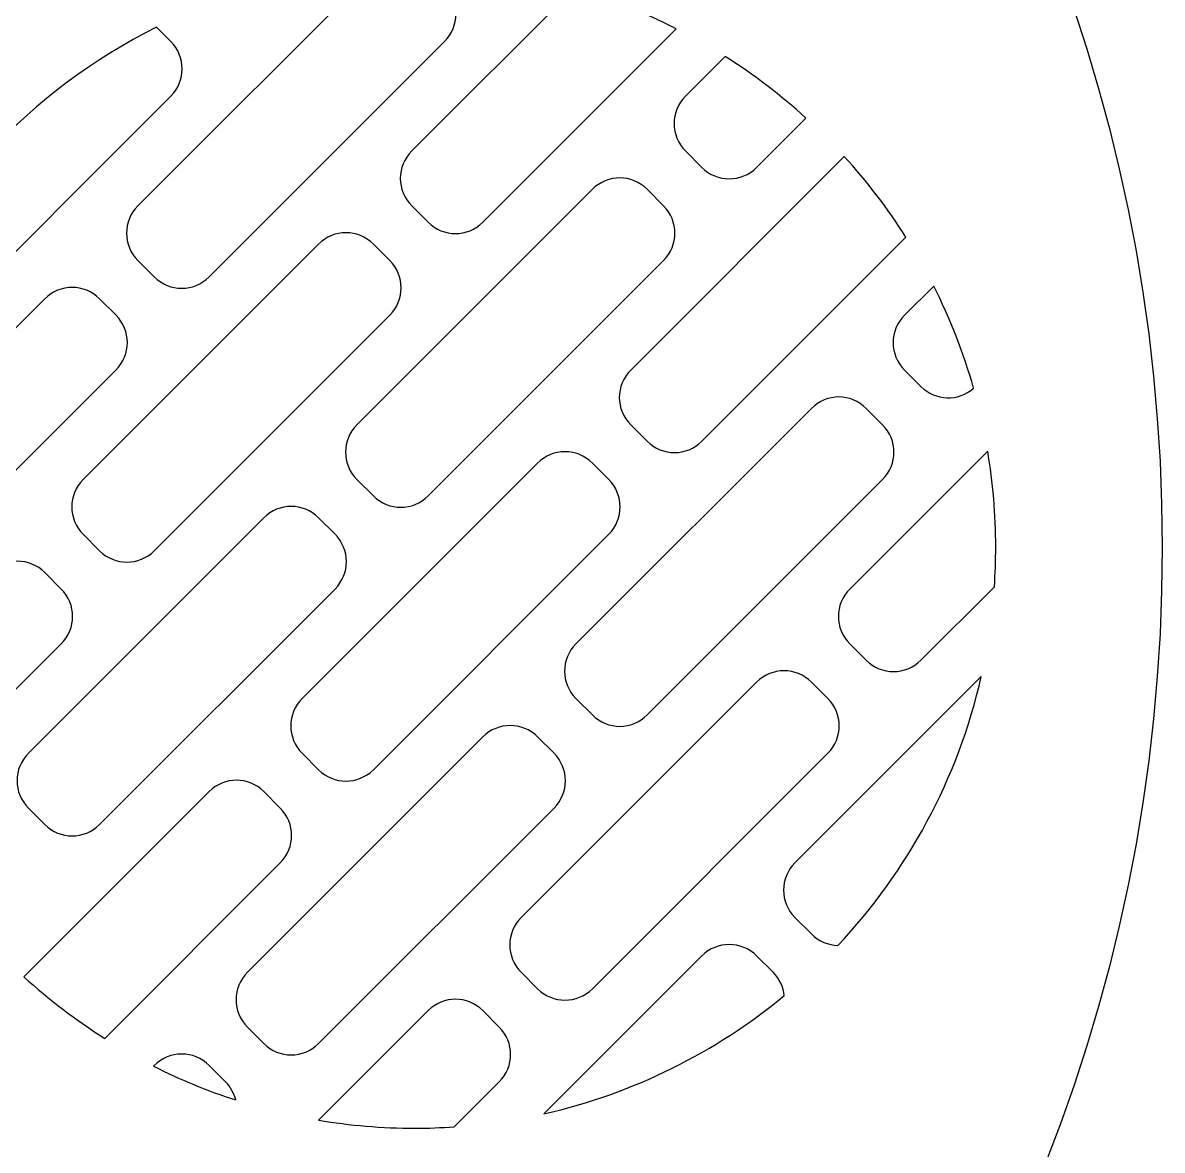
# Model space of a CAD drawing. Extents: x -592 to 382, y -405 to 108.
# Drawn here: x -305.6 to -158.5, y -226.3 to -80.7 of the extents above; entities that cross this region are included whole.
import ezdxf

# ---------------------------------------------------------------- set-up
doc = ezdxf.new("R2010")
doc.units = 0
doc.header["$MEASUREMENT"] = 0
doc.layers.add('LAYER_1', color=7, linetype='CONTINUOUS')

msp = doc.modelspace()

# ---------------------------------------------------------------- linework, layer by layer
at = {"layer": 'LAYER_1'}
msp.add_ellipse((-375, -148.5), major_axis=(0, 216.5), ratio=1, dxfattribs=at)
for points, knots in [([(-254.9994, -73.4999), (-254.606, -73.4999), (-254.2147, -73.5087), (-253.8227, -73.5148), (-253.8227, -73.5148), (-253.6414, -73.6525), (-253.4669, -73.8038), (-253.3012, -73.9695), (-253.3012, -73.9695), (-253.3012, -73.9695), (-251.1798, -76.0909), (-251.1798, -76.0909), (-251.1798, -76.0909), (-249.2214, -78.0493), (-249.2214, -81.2025), (-251.1811, -83.1621), (-251.1811, -83.1621), (-251.1811, -83.1621), (-281.5857, -113.5668), (-281.5857, -113.5668), (-281.5857, -113.5668), (-283.5444, -115.5255), (-286.6985, -115.5264), (-288.6569, -113.568), (-288.6569, -113.568), (-288.6569, -113.568), (-290.7783, -111.4466), (-290.7783, -111.4466), (-290.7783, -111.4466), (-292.737, -109.4879), (-292.737, -106.333), (-290.7783, -104.3743), (-290.7783, -104.3743), (-290.7783, -104.3743), (-260.3736, -73.9696), (-260.3736, -73.9696), (-260.3736, -73.9696), (-260.2691, -73.8651), (-260.1609, -73.7664), (-260.0499, -73.673), (-260.0499, -73.673), (-258.3802, -73.5618), (-256.6972, -73.4999), (-254.9994, -73.4999)], [0, 0, 0, 0, 0.09090909, 0.09090909, 0.09090909, 0.09090909, 0.18181818, 0.18181818, 0.18181818, 0.18181818, 0.27272727, 0.27272727, 0.27272727, 0.27272727, 0.36363636, 0.36363636, 0.36363636, 0.36363636, 0.45454545, 0.45454545, 0.45454545, 0.45454545, 0.54545455, 0.54545455, 0.54545455, 0.54545455, 0.63636364, 0.63636364, 0.63636364, 0.63636364, 0.72727273, 0.72727273, 0.72727273, 0.72727273, 0.81818182, 0.81818182, 0.81818182, 0.81818182, 0.90909091, 0.90909091, 0.90909091, 0.90909091, 1, 1, 1, 1]), ([(-234.4664, -76.3466), (-229.864, -77.6543), (-225.4438, -79.3941), (-221.2476, -81.513), (-221.2476, -81.513), (-221.2476, -81.513), (-246.2304, -106.4957), (-246.2304, -106.4957), (-246.2304, -106.4957), (-248.1891, -108.4544), (-251.3431, -108.4553), (-253.3015, -106.4969), (-253.3015, -106.4969), (-253.3015, -106.4969), (-255.4229, -104.3756), (-255.4229, -104.3756), (-255.4229, -104.3756), (-257.3816, -102.4169), (-257.3816, -99.2619), (-255.4229, -97.3032), (-255.4229, -97.3032), (-255.4229, -97.3032), (-234.4664, -76.3466), (-234.4664, -76.3466)], [0, 0, 0, 0, 0.16666667, 0.16666667, 0.16666667, 0.16666667, 0.33333333, 0.33333333, 0.33333333, 0.33333333, 0.5, 0.5, 0.5, 0.5, 0.66666667, 0.66666667, 0.66666667, 0.66666667, 0.83333333, 0.83333333, 0.83333333, 0.83333333, 1, 1, 1, 1]), ([(-324.4638, -120.1875), (-317.5552, -103.2631), (-304.6436, -89.4255), (-288.3726, -81.3245), (-288.3726, -81.3245), (-288.3726, -81.3245), (-286.5351, -83.162), (-286.5351, -83.162), (-286.5351, -83.162), (-284.5767, -85.1204), (-284.5767, -88.2735), (-286.5364, -90.2332), (-286.5364, -90.2332), (-286.5364, -90.2332), (-316.9411, -120.6379), (-316.9411, -120.6379), (-316.9411, -120.6379), (-318.8998, -122.5966), (-322.0538, -122.5975), (-324.0122, -120.6391), (-324.0122, -120.6391), (-324.0122, -120.6391), (-324.4638, -120.1875), (-324.4638, -120.1875)], [0, 0, 0, 0, 0.16666667, 0.16666667, 0.16666667, 0.16666667, 0.33333333, 0.33333333, 0.33333333, 0.33333333, 0.5, 0.5, 0.5, 0.5, 0.66666667, 0.66666667, 0.66666667, 0.66666667, 0.83333333, 0.83333333, 0.83333333, 0.83333333, 1, 1, 1, 1]), ([(-214.9321, -85.0966), (-211.2234, -87.4456), (-207.7335, -90.1089), (-204.5029, -93.0525), (-204.5029, -93.0525), (-204.5029, -93.0525), (-210.8751, -99.4247), (-210.8751, -99.4247), (-210.8751, -99.4247), (-212.8337, -101.3834), (-215.9878, -101.3843), (-217.9462, -99.4259), (-217.9462, -99.4259), (-217.9462, -99.4259), (-220.0676, -97.3045), (-220.0676, -97.3045), (-220.0676, -97.3045), (-222.0263, -95.3458), (-222.0263, -92.1908), (-220.0676, -90.2321), (-220.0676, -90.2321), (-220.0676, -90.2321), (-214.9321, -85.0966), (-214.9321, -85.0966)], [0, 0, 0, 0, 0.16666667, 0.16666667, 0.16666667, 0.16666667, 0.33333333, 0.33333333, 0.33333333, 0.33333333, 0.5, 0.5, 0.5, 0.5, 0.66666667, 0.66666667, 0.66666667, 0.66666667, 0.83333333, 0.83333333, 0.83333333, 0.83333333, 1, 1, 1, 1]), ([(-199.5534, -98.0022), (-196.6096, -101.2326), (-193.9465, -104.7225), (-191.5973, -108.4311), (-191.5973, -108.4311), (-191.5973, -108.4311), (-217.9461, -134.78), (-217.9461, -134.78), (-217.9461, -134.78), (-219.9048, -136.7387), (-223.0589, -136.7396), (-225.0173, -134.7812), (-225.0173, -134.7812), (-225.0173, -134.7812), (-227.1387, -132.6598), (-227.1387, -132.6598), (-227.1387, -132.6598), (-229.0973, -130.7011), (-229.0973, -127.5462), (-227.1387, -125.5875), (-227.1387, -125.5875), (-227.1387, -125.5875), (-199.5534, -98.0022), (-199.5534, -98.0022)], [0, 0, 0, 0, 0.16666667, 0.16666667, 0.16666667, 0.16666667, 0.33333333, 0.33333333, 0.33333333, 0.33333333, 0.5, 0.5, 0.5, 0.5, 0.66666667, 0.66666667, 0.66666667, 0.66666667, 0.83333333, 0.83333333, 0.83333333, 0.83333333, 1, 1, 1, 1]), ([(-262.494, -132.6586), (-262.494, -132.6586), (-232.0893, -102.2539), (-232.0893, -102.2539), (-232.0893, -102.2539), (-230.1296, -100.2942), (-226.9756, -100.2951), (-225.0169, -102.2538), (-225.0169, -102.2538), (-225.0169, -102.2538), (-222.8955, -104.3752), (-222.8955, -104.3752), (-222.8955, -104.3752), (-220.9371, -106.3336), (-220.9371, -109.4867), (-222.8968, -111.4464), (-222.8968, -111.4464), (-222.8968, -111.4464), (-253.3015, -141.8511), (-253.3015, -141.8511), (-253.3015, -141.8511), (-255.2601, -143.8098), (-258.4142, -143.8107), (-260.3726, -141.8523), (-260.3726, -141.8523), (-260.3726, -141.8523), (-262.494, -139.7309), (-262.494, -139.7309), (-262.494, -139.7309), (-264.4527, -137.7722), (-264.4527, -134.6172), (-262.494, -132.6586)], [0, 0, 0, 0, 0.125, 0.125, 0.125, 0.125, 0.25, 0.25, 0.25, 0.25, 0.375, 0.375, 0.375, 0.375, 0.5, 0.5, 0.5, 0.5, 0.625, 0.625, 0.625, 0.625, 0.75, 0.75, 0.75, 0.75, 0.875, 0.875, 0.875, 0.875, 1, 1, 1, 1]), ([(-297.8493, -139.7296), (-297.8493, -139.7296), (-267.4447, -109.3249), (-267.4447, -109.3249), (-267.4447, -109.3249), (-265.485, -107.3653), (-262.3309, -107.3662), (-260.3722, -109.3249), (-260.3722, -109.3249), (-260.3722, -109.3249), (-258.2509, -111.4463), (-258.2509, -111.4463), (-258.2509, -111.4463), (-256.2925, -113.4047), (-256.2925, -116.5578), (-258.2521, -118.5175), (-258.2521, -118.5175), (-258.2521, -118.5175), (-288.6568, -148.9221), (-288.6568, -148.9221), (-288.6568, -148.9221), (-290.6155, -150.8808), (-293.7695, -150.8818), (-295.7279, -148.9234), (-295.7279, -148.9234), (-295.7279, -148.9234), (-297.8493, -146.802), (-297.8493, -146.802), (-297.8493, -146.802), (-299.808, -144.8433), (-299.808, -141.6883), (-297.8493, -139.7296)], [0, 0, 0, 0, 0.125, 0.125, 0.125, 0.125, 0.25, 0.25, 0.25, 0.25, 0.375, 0.375, 0.375, 0.375, 0.5, 0.5, 0.5, 0.5, 0.625, 0.625, 0.625, 0.625, 0.75, 0.75, 0.75, 0.75, 0.875, 0.875, 0.875, 0.875, 1, 1, 1, 1]), ([(-329.5104, -157.061), (-329.8299, -154.251), (-329.9999, -151.3958), (-329.9999, -148.5005), (-329.9999, -148.5005), (-329.9999, -146.7929), (-329.9373, -145.1001), (-329.8249, -143.4209), (-329.8249, -143.4209), (-329.8249, -143.4209), (-302.8, -116.396), (-302.8, -116.396), (-302.8, -116.396), (-300.8403, -114.4363), (-297.6863, -114.4373), (-295.7276, -116.3959), (-295.7276, -116.3959), (-295.7276, -116.3959), (-293.6062, -118.5173), (-293.6062, -118.5173), (-293.6062, -118.5173), (-291.6478, -120.4757), (-291.6478, -123.6289), (-293.6075, -125.5885), (-293.6075, -125.5885), (-293.6075, -125.5885), (-324.0121, -155.9932), (-324.0121, -155.9932), (-324.0121, -155.9932), (-325.5037, -157.4848), (-327.6884, -157.8407), (-329.5104, -157.061)], [0, 0, 0, 0, 0.125, 0.125, 0.125, 0.125, 0.25, 0.25, 0.25, 0.25, 0.375, 0.375, 0.375, 0.375, 0.5, 0.5, 0.5, 0.5, 0.625, 0.625, 0.625, 0.625, 0.75, 0.75, 0.75, 0.75, 0.875, 0.875, 0.875, 0.875, 1, 1, 1, 1]), ([(-188.0136, -114.7467), (-185.8968, -118.9386), (-184.1593, -123.3546), (-182.8513, -127.9515), (-182.8513, -127.9515), (-184.8199, -129.6637), (-187.7881, -129.584), (-189.6619, -127.7101), (-189.6619, -127.7101), (-189.6619, -127.7101), (-191.7833, -125.5888), (-191.7833, -125.5888), (-191.7833, -125.5888), (-193.742, -123.6301), (-193.742, -120.4751), (-191.7833, -118.5164), (-191.7833, -118.5164), (-191.7833, -118.5164), (-188.0136, -114.7467), (-188.0136, -114.7467)], [0, 0, 0, 0, 0.2, 0.2, 0.2, 0.2, 0.4, 0.4, 0.4, 0.4, 0.6, 0.6, 0.6, 0.6, 0.8, 0.8, 0.8, 0.8, 1, 1, 1, 1]), ([(-234.2097, -160.9428), (-234.2097, -160.9428), (-203.805, -130.5382), (-203.805, -130.5382), (-203.805, -130.5382), (-201.8454, -128.5785), (-198.6913, -128.5794), (-196.7326, -130.5381), (-196.7326, -130.5381), (-196.7326, -130.5381), (-194.6112, -132.6595), (-194.6112, -132.6595), (-194.6112, -132.6595), (-192.6528, -134.6179), (-192.6528, -137.771), (-194.6125, -139.7307), (-194.6125, -139.7307), (-194.6125, -139.7307), (-225.0172, -170.1354), (-225.0172, -170.1354), (-225.0172, -170.1354), (-226.9759, -172.094), (-230.1299, -172.095), (-232.0883, -170.1366), (-232.0883, -170.1366), (-232.0883, -170.1366), (-234.2097, -168.0152), (-234.2097, -168.0152), (-234.2097, -168.0152), (-236.1684, -166.0565), (-236.1684, -162.9015), (-234.2097, -160.9428)], [0, 0, 0, 0, 0.125, 0.125, 0.125, 0.125, 0.25, 0.25, 0.25, 0.25, 0.375, 0.375, 0.375, 0.375, 0.5, 0.5, 0.5, 0.5, 0.625, 0.625, 0.625, 0.625, 0.75, 0.75, 0.75, 0.75, 0.875, 0.875, 0.875, 0.875, 1, 1, 1, 1]), ([(-269.5651, -168.0139), (-269.5651, -168.0139), (-239.1604, -137.6092), (-239.1604, -137.6092), (-239.1604, -137.6092), (-237.2007, -135.6495), (-234.0467, -135.6505), (-232.088, -137.6091), (-232.088, -137.6091), (-232.088, -137.6091), (-229.9666, -139.7305), (-229.9666, -139.7305), (-229.9666, -139.7305), (-228.0082, -141.6889), (-228.0082, -144.8421), (-229.9679, -146.8017), (-229.9679, -146.8017), (-229.9679, -146.8017), (-260.3725, -177.2064), (-260.3725, -177.2064), (-260.3725, -177.2064), (-262.3312, -179.1651), (-265.4853, -179.166), (-267.4437, -177.2076), (-267.4437, -177.2076), (-267.4437, -177.2076), (-269.5651, -175.0862), (-269.5651, -175.0862), (-269.5651, -175.0862), (-271.5237, -173.1275), (-271.5237, -169.9726), (-269.5651, -168.0139)], [0, 0, 0, 0, 0.125, 0.125, 0.125, 0.125, 0.25, 0.25, 0.25, 0.25, 0.375, 0.375, 0.375, 0.375, 0.5, 0.5, 0.5, 0.5, 0.625, 0.625, 0.625, 0.625, 0.75, 0.75, 0.75, 0.75, 0.875, 0.875, 0.875, 0.875, 1, 1, 1, 1]), ([(-181.0346, -136.052), (-180.3578, -140.1016), (-179.9999, -144.259), (-179.9999, -148.5005), (-179.9999, -148.5005), (-179.9999, -150.2071), (-180.0624, -151.8989), (-180.1747, -153.5771), (-180.1747, -153.5771), (-180.1747, -153.5771), (-189.6619, -163.0643), (-189.6619, -163.0643), (-189.6619, -163.0643), (-191.6205, -165.023), (-194.7746, -165.0239), (-196.733, -163.0655), (-196.733, -163.0655), (-196.733, -163.0655), (-198.8544, -160.9441), (-198.8544, -160.9441), (-198.8544, -160.9441), (-200.8131, -158.9854), (-200.8131, -155.8304), (-198.8544, -153.8718), (-198.8544, -153.8718), (-198.8544, -153.8718), (-181.0346, -136.052), (-181.0346, -136.052)], [0, 0, 0, 0, 0.14285714, 0.14285714, 0.14285714, 0.14285714, 0.28571429, 0.28571429, 0.28571429, 0.28571429, 0.42857143, 0.42857143, 0.42857143, 0.42857143, 0.57142857, 0.57142857, 0.57142857, 0.57142857, 0.71428571, 0.71428571, 0.71428571, 0.71428571, 0.85714286, 0.85714286, 0.85714286, 0.85714286, 1, 1, 1, 1]), ([(-304.9204, -175.085), (-304.9204, -175.085), (-274.5157, -144.6803), (-274.5157, -144.6803), (-274.5157, -144.6803), (-272.5561, -142.7206), (-269.402, -142.7215), (-267.4433, -144.6802), (-267.4433, -144.6802), (-267.4433, -144.6802), (-265.3219, -146.8016), (-265.3219, -146.8016), (-265.3219, -146.8016), (-263.3635, -148.76), (-263.3635, -151.9131), (-265.3232, -153.8728), (-265.3232, -153.8728), (-265.3232, -153.8728), (-295.7279, -184.2775), (-295.7279, -184.2775), (-295.7279, -184.2775), (-297.6866, -186.2362), (-300.8406, -186.2371), (-302.799, -184.2787), (-302.799, -184.2787), (-302.799, -184.2787), (-304.9204, -182.1573), (-304.9204, -182.1573), (-304.9204, -182.1573), (-306.8791, -180.1986), (-306.8791, -177.0436), (-304.9204, -175.085)], [0, 0, 0, 0, 0.125, 0.125, 0.125, 0.125, 0.25, 0.25, 0.25, 0.25, 0.375, 0.375, 0.375, 0.375, 0.5, 0.5, 0.5, 0.5, 0.625, 0.625, 0.625, 0.625, 0.75, 0.75, 0.75, 0.75, 0.875, 0.875, 0.875, 0.875, 1, 1, 1, 1]), ([(-321.9868, -182.2522), (-324.1058, -178.0561), (-325.8454, -173.6358), (-327.1531, -169.0334), (-327.1531, -169.0334), (-327.1531, -169.0334), (-309.8711, -151.7514), (-309.8711, -151.7514), (-309.8711, -151.7514), (-307.9114, -149.7917), (-304.7573, -149.7926), (-302.7987, -151.7513), (-302.7987, -151.7513), (-302.7987, -151.7513), (-300.6773, -153.8727), (-300.6773, -153.8727), (-300.6773, -153.8727), (-298.7189, -155.8311), (-298.7189, -158.9842), (-300.6785, -160.9439), (-300.6785, -160.9439), (-300.6785, -160.9439), (-321.9868, -182.2522), (-321.9868, -182.2522)], [0, 0, 0, 0, 0.16666667, 0.16666667, 0.16666667, 0.16666667, 0.33333333, 0.33333333, 0.33333333, 0.33333333, 0.5, 0.5, 0.5, 0.5, 0.66666667, 0.66666667, 0.66666667, 0.66666667, 0.83333333, 0.83333333, 0.83333333, 0.83333333, 1, 1, 1, 1]), ([(-241.2808, -196.2982), (-241.2808, -196.2982), (-210.8761, -165.8935), (-210.8761, -165.8935), (-210.8761, -165.8935), (-208.9164, -163.9338), (-205.7624, -163.9347), (-203.8037, -165.8934), (-203.8037, -165.8934), (-203.8037, -165.8934), (-201.6823, -168.0148), (-201.6823, -168.0148), (-201.6823, -168.0148), (-199.7239, -169.9732), (-199.7239, -173.1263), (-201.6836, -175.086), (-201.6836, -175.086), (-201.6836, -175.086), (-232.0883, -205.4907), (-232.0883, -205.4907), (-232.0883, -205.4907), (-234.0469, -207.4494), (-237.201, -207.4503), (-239.1594, -205.4919), (-239.1594, -205.4919), (-239.1594, -205.4919), (-241.2808, -203.3705), (-241.2808, -203.3705), (-241.2808, -203.3705), (-243.2395, -201.4118), (-243.2395, -198.2568), (-241.2808, -196.2982)], [0, 0, 0, 0, 0.125, 0.125, 0.125, 0.125, 0.25, 0.25, 0.25, 0.25, 0.375, 0.375, 0.375, 0.375, 0.5, 0.5, 0.5, 0.5, 0.625, 0.625, 0.625, 0.625, 0.75, 0.75, 0.75, 0.75, 0.875, 0.875, 0.875, 0.875, 1, 1, 1, 1]), ([(-181.8614, -165.163), (-184.8687, -178.4129), (-191.3859, -190.3295), (-200.3818, -199.8878), (-200.3818, -199.8878), (-201.622, -199.8599), (-202.8538, -199.3711), (-203.8041, -198.4208), (-203.8041, -198.4208), (-203.8041, -198.4208), (-205.9255, -196.2994), (-205.9255, -196.2994), (-205.9255, -196.2994), (-207.8841, -194.3407), (-207.8841, -191.1858), (-205.9255, -189.2271), (-205.9255, -189.2271), (-205.9255, -189.2271), (-181.8614, -165.163), (-181.8614, -165.163)], [0, 0, 0, 0, 0.2, 0.2, 0.2, 0.2, 0.4, 0.4, 0.4, 0.4, 0.6, 0.6, 0.6, 0.6, 0.8, 0.8, 0.8, 0.8, 1, 1, 1, 1]), ([(-276.6361, -203.3692), (-276.6361, -203.3692), (-246.2315, -172.9646), (-246.2315, -172.9646), (-246.2315, -172.9646), (-244.2718, -171.0049), (-241.1177, -171.0058), (-239.159, -172.9645), (-239.159, -172.9645), (-239.159, -172.9645), (-237.0377, -175.0859), (-237.0377, -175.0859), (-237.0377, -175.0859), (-235.0793, -177.0443), (-235.0793, -180.1974), (-237.0389, -182.1571), (-237.0389, -182.1571), (-237.0389, -182.1571), (-267.4436, -212.5618), (-267.4436, -212.5618), (-267.4436, -212.5618), (-269.4023, -214.5204), (-272.5563, -214.5214), (-274.5147, -212.563), (-274.5147, -212.563), (-274.5147, -212.563), (-276.6361, -210.4416), (-276.6361, -210.4416), (-276.6361, -210.4416), (-278.5948, -208.4829), (-278.5948, -205.3279), (-276.6361, -203.3692)], [0, 0, 0, 0, 0.125, 0.125, 0.125, 0.125, 0.25, 0.25, 0.25, 0.25, 0.375, 0.375, 0.375, 0.375, 0.5, 0.5, 0.5, 0.5, 0.625, 0.625, 0.625, 0.625, 0.75, 0.75, 0.75, 0.75, 0.875, 0.875, 0.875, 0.875, 1, 1, 1, 1]), ([(-295.0686, -211.9025), (-298.7772, -209.5534), (-302.2673, -206.8904), (-305.4977, -203.9465), (-305.4977, -203.9465), (-305.4977, -203.9465), (-281.5868, -180.0356), (-281.5868, -180.0356), (-281.5868, -180.0356), (-279.6271, -178.076), (-276.4731, -178.0769), (-274.5144, -180.0356), (-274.5144, -180.0356), (-274.5144, -180.0356), (-272.393, -182.1569), (-272.393, -182.1569), (-272.393, -182.1569), (-270.4346, -184.1153), (-270.4346, -187.2685), (-272.3943, -189.2282), (-272.3943, -189.2282), (-272.3943, -189.2282), (-295.0686, -211.9025), (-295.0686, -211.9025)], [0, 0, 0, 0, 0.16666667, 0.16666667, 0.16666667, 0.16666667, 0.33333333, 0.33333333, 0.33333333, 0.33333333, 0.5, 0.5, 0.5, 0.5, 0.66666667, 0.66666667, 0.66666667, 0.66666667, 0.83333333, 0.83333333, 0.83333333, 0.83333333, 1, 1, 1, 1]), ([(-207.3123, -206.3845), (-216.1761, -213.6951), (-226.7475, -219.008), (-238.3368, -221.6384), (-238.3368, -221.6384), (-238.3368, -221.6384), (-217.9472, -201.2488), (-217.9472, -201.2488), (-217.9472, -201.2488), (-215.9875, -199.2892), (-212.8335, -199.2901), (-210.8748, -201.2488), (-210.8748, -201.2488), (-210.8748, -201.2488), (-208.7534, -203.3701), (-208.7534, -203.3701), (-208.7534, -203.3701), (-207.9074, -204.2161), (-207.4273, -205.2851), (-207.3123, -206.3845)], [0, 0, 0, 0, 0.2, 0.2, 0.2, 0.2, 0.4, 0.4, 0.4, 0.4, 0.6, 0.6, 0.6, 0.6, 0.8, 0.8, 0.8, 0.8, 1, 1, 1, 1]), ([(-249.9227, -223.3251), (-251.601, -223.4374), (-253.2928, -223.4999), (-254.9994, -223.4999), (-254.9994, -223.4999), (-259.2408, -223.4999), (-263.3982, -223.142), (-267.4478, -222.4652), (-267.4478, -222.4652), (-267.4478, -222.4652), (-253.3025, -208.3199), (-253.3025, -208.3199), (-253.3025, -208.3199), (-251.3428, -206.3602), (-248.1888, -206.3611), (-246.2301, -208.3198), (-246.2301, -208.3198), (-246.2301, -208.3198), (-244.1087, -210.4412), (-244.1087, -210.4412), (-244.1087, -210.4412), (-242.1503, -212.3996), (-242.1503, -215.5528), (-244.11, -217.5124), (-244.11, -217.5124), (-244.11, -217.5124), (-249.9227, -223.3251), (-249.9227, -223.3251)], [0, 0, 0, 0, 0.14285714, 0.14285714, 0.14285714, 0.14285714, 0.28571429, 0.28571429, 0.28571429, 0.28571429, 0.42857143, 0.42857143, 0.42857143, 0.42857143, 0.57142857, 0.57142857, 0.57142857, 0.57142857, 0.71428571, 0.71428571, 0.71428571, 0.71428571, 0.85714286, 0.85714286, 0.85714286, 0.85714286, 1, 1, 1, 1]), ([(-278.1398, -219.8547), (-281.8091, -218.6646), (-285.3555, -217.2019), (-288.7531, -215.4862), (-288.7531, -215.4862), (-288.7531, -215.4862), (-288.6579, -215.391), (-288.6579, -215.391), (-288.6579, -215.391), (-286.6982, -213.4313), (-283.5441, -213.4322), (-281.5855, -215.3909), (-281.5855, -215.3909), (-281.5855, -215.3909), (-279.4641, -217.5123), (-279.4641, -217.5123), (-279.4641, -217.5123), (-278.7919, -218.1845), (-278.3505, -218.9975), (-278.1398, -219.8547)], [0, 0, 0, 0, 0.2, 0.2, 0.2, 0.2, 0.4, 0.4, 0.4, 0.4, 0.6, 0.6, 0.6, 0.6, 0.8, 0.8, 0.8, 0.8, 1, 1, 1, 1])]:
    msp.add_open_spline(points, degree=3, knots=knots, dxfattribs=at)

doc.saveas('drawing.dxf')
